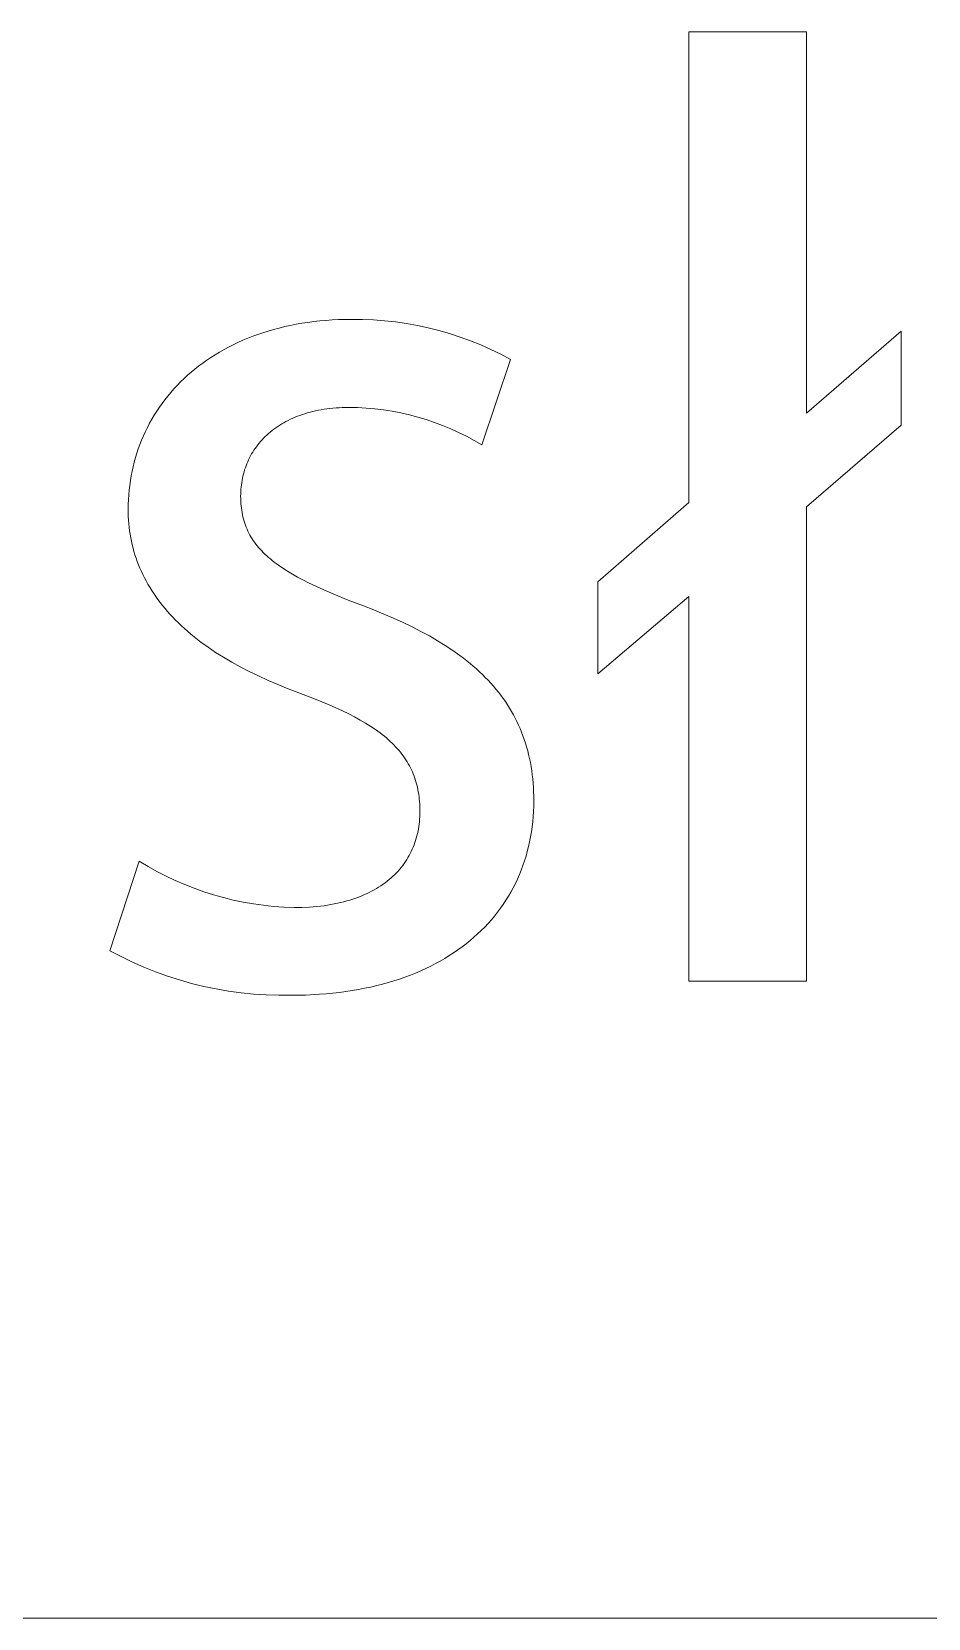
# Model space of a CAD drawing. Header units: millimetres. Extents: x -1576 to 3664, y -445 to 3215.
# Drawn here: x 2671.5 to 2706.7, y -445.4 to -383.2 of the extents above; entities that cross this region are included whole.
import ezdxf

# ---------------------------------------------------------------- set-up
doc = ezdxf.new("R2010")
doc.units = ezdxf.units.MM
doc.header["$MEASUREMENT"] = 0
doc.layers.add('Domyślny', color=7, linetype='Continuous', true_color=0x000000)

msp = doc.modelspace()

# ---------------------------------------------------------------- linework, layer by layer
at = {"layer": 'Domyślny', "color": 18, "lineweight": 15, "true_color": 0x000000}
for p, q in [((2697.317, -401.657), (2697.317, -383.197)), ((2697.317, -383.197), (2701.941, -383.197)), ((2701.941, -383.197), (2701.941, -398.15)), ((2680.212, -395.14), (2680.413, -395.067)), ((2680.413, -395.067), (2680.616, -394.998)), ((2680.616, -394.998), (2680.824, -394.933)), ((2680.824, -394.933), (2681.034, -394.872)), ((2681.034, -394.872), (2681.249, -394.815)), ((2681.249, -394.815), (2681.467, -394.762)), ((2681.467, -394.762), (2681.688, -394.714)), ((2681.688, -394.714), (2681.913, -394.67)), ((2681.913, -394.67), (2682.141, -394.63)), ((2682.141, -394.63), (2682.372, -394.595)), ((2682.372, -394.595), (2682.607, -394.564)), ((2682.607, -394.564), (2682.845, -394.538)), ((2682.845, -394.538), (2683.087, -394.516)), ((2683.087, -394.516), (2683.332, -394.499)), ((2683.332, -394.499), (2683.58, -394.487)), ((2683.58, -394.487), (2683.831, -394.48)), ((2683.831, -394.48), (2684.085, -394.477)), ((2684.085, -394.477), (2684.519, -394.48)), ((2684.519, -394.48), (2684.953, -394.498)), ((2684.953, -394.498), (2685.386, -394.53)), ((2685.386, -394.53), (2685.818, -394.577)), ((2685.818, -394.577), (2686.247, -394.639)), ((2686.247, -394.639), (2686.675, -394.716)), ((2686.675, -394.716), (2687.099, -394.808)), ((2687.099, -394.808), (2687.52, -394.913)), ((2687.52, -394.913), (2687.937, -395.034)), ((2687.937, -395.034), (2688.35, -395.168)), ((2701.941, -398.15), (2705.657, -394.94)), ((2705.657, -394.94), (2705.657, -398.621)), ((2678.914, -395.758), (2679.088, -395.659)), ((2679.088, -395.659), (2679.266, -395.563)), ((2679.266, -395.563), (2679.448, -395.471)), ((2679.448, -395.471), (2679.634, -395.383)), ((2679.634, -395.383), (2679.823, -395.298)), ((2679.823, -395.298), (2680.016, -395.217)), ((2680.016, -395.217), (2680.212, -395.14)), ((2688.35, -395.168), (2688.758, -395.317)), ((2688.758, -395.317), (2689.161, -395.479)), ((2689.161, -395.479), (2689.558, -395.655)), ((2689.558, -395.655), (2689.948, -395.845)), ((2677.948, -396.424), (2678.099, -396.305)), ((2678.099, -396.305), (2678.254, -396.189)), ((2678.254, -396.189), (2678.413, -396.076)), ((2678.413, -396.076), (2678.576, -395.967)), ((2678.576, -395.967), (2678.743, -395.861)), ((2678.743, -395.861), (2678.914, -395.758)), ((2690.332, -396.048), (2689.198, -399.398)), ((2689.948, -395.845), (2690.332, -396.048)), ((2677.252, -397.065), (2677.383, -396.931)), ((2677.383, -396.931), (2677.518, -396.8)), ((2677.518, -396.8), (2677.657, -396.671)), ((2677.657, -396.671), (2677.801, -396.546)), ((2677.801, -396.546), (2677.948, -396.424)), ((2676.768, -397.629), (2676.883, -397.484)), ((2676.883, -397.484), (2677.002, -397.341)), ((2677.002, -397.341), (2677.125, -397.202)), ((2677.125, -397.202), (2677.252, -397.065)), ((2676.351, -398.233), (2676.449, -398.079)), ((2676.449, -398.079), (2676.551, -397.926)), ((2676.551, -397.926), (2676.657, -397.776)), ((2676.657, -397.776), (2676.768, -397.629)), ((2682.262, -398.175), (2682.162, -398.207)), ((2682.363, -398.145), (2682.262, -398.175)), ((2682.467, -398.116), (2682.363, -398.145)), ((2682.572, -398.09), (2682.467, -398.116)), ((2682.679, -398.065), (2682.572, -398.09)), ((2682.788, -398.042), (2682.679, -398.065)), ((2682.899, -398.022), (2682.788, -398.042)), ((2683.012, -398.003), (2682.899, -398.022)), ((2683.126, -397.987), (2683.012, -398.003)), ((2683.243, -397.972), (2683.126, -397.987)), ((2683.361, -397.96), (2683.243, -397.972)), ((2683.481, -397.95), (2683.361, -397.96)), ((2683.603, -397.942), (2683.481, -397.95)), ((2683.727, -397.937), (2683.603, -397.942)), ((2683.853, -397.933), (2683.727, -397.937)), ((2683.981, -397.932), (2683.853, -397.933)), ((2684.323, -397.938), (2683.981, -397.932)), ((2684.666, -397.956), (2684.323, -397.938)), ((2685.007, -397.986), (2684.666, -397.956)), ((2685.348, -398.027), (2685.007, -397.986)), ((2685.687, -398.08), (2685.348, -398.027)), ((2686.024, -398.144), (2685.687, -398.08)), ((2686.358, -398.22), (2686.024, -398.144)), ((2676.003, -398.875), (2676.083, -398.712)), ((2676.083, -398.712), (2676.168, -398.55)), ((2676.168, -398.55), (2676.257, -398.391)), ((2676.257, -398.391), (2676.351, -398.233)), ((2681.044, -398.784), (2680.972, -398.84)), ((2681.118, -398.73), (2681.044, -398.784)), ((2681.195, -398.678), (2681.118, -398.73)), ((2681.273, -398.627), (2681.195, -398.678)), ((2681.353, -398.577), (2681.273, -398.627)), ((2681.435, -398.529), (2681.353, -398.577)), ((2681.519, -398.483), (2681.435, -398.529)), ((2681.605, -398.438), (2681.519, -398.483)), ((2681.693, -398.396), (2681.605, -398.438)), ((2681.783, -398.354), (2681.693, -398.396)), ((2681.875, -398.315), (2681.783, -398.354)), ((2681.969, -398.277), (2681.875, -398.315)), ((2682.065, -398.241), (2681.969, -398.277)), ((2682.162, -398.207), (2682.065, -398.241)), ((2686.69, -398.307), (2686.358, -398.22)), ((2687.018, -398.405), (2686.69, -398.307)), ((2687.343, -398.515), (2687.018, -398.405)), ((2687.664, -398.635), (2687.343, -398.515)), ((2687.981, -398.767), (2687.664, -398.635)), ((2688.293, -398.909), (2687.981, -398.767)), ((2705.657, -398.621), (2701.941, -401.832)), ((2675.725, -399.551), (2675.787, -399.379)), ((2675.787, -399.379), (2675.855, -399.209)), ((2675.855, -399.209), (2675.927, -399.041)), ((2675.927, -399.041), (2676.003, -398.875)), ((2680.412, -399.401), (2680.36, -399.47)), ((2680.466, -399.334), (2680.412, -399.401)), ((2680.522, -399.267), (2680.466, -399.334)), ((2680.58, -399.202), (2680.522, -399.267)), ((2680.64, -399.138), (2680.58, -399.202)), ((2680.703, -399.076), (2680.64, -399.138)), ((2680.767, -399.015), (2680.703, -399.076)), ((2680.833, -398.955), (2680.767, -399.015)), ((2680.901, -398.897), (2680.833, -398.955)), ((2680.972, -398.84), (2680.901, -398.897)), ((2688.6, -399.062), (2688.293, -398.909)), ((2688.902, -399.225), (2688.6, -399.062)), ((2689.198, -399.398), (2688.902, -399.225)), ((2675.563, -400.076), (2675.612, -399.899)), ((2675.612, -399.899), (2675.666, -399.724)), ((2675.666, -399.724), (2675.725, -399.551)), ((2680.053, -399.982), (2680.018, -400.06)), ((2680.091, -399.906), (2680.053, -399.982)), ((2680.13, -399.831), (2680.091, -399.906)), ((2680.172, -399.756), (2680.13, -399.831)), ((2680.216, -399.683), (2680.172, -399.756)), ((2680.262, -399.611), (2680.216, -399.683)), ((2680.31, -399.54), (2680.262, -399.611)), ((2680.36, -399.47), (2680.31, -399.54)), ((2675.412, -400.801), (2675.443, -400.617)), ((2675.443, -400.617), (2675.478, -400.435)), ((2675.478, -400.435), (2675.518, -400.255)), ((2675.518, -400.255), (2675.563, -400.076)), ((2679.829, -400.625), (2679.81, -400.709)), ((2679.849, -400.542), (2679.829, -400.625)), ((2679.872, -400.459), (2679.849, -400.542)), ((2679.897, -400.378), (2679.872, -400.459)), ((2679.924, -400.297), (2679.897, -400.378)), ((2679.953, -400.217), (2679.924, -400.297)), ((2679.984, -400.138), (2679.953, -400.217)), ((2680.018, -400.06), (2679.984, -400.138)), ((2675.348, -401.359), (2675.364, -401.171)), ((2675.364, -401.171), (2675.386, -400.985)), ((2675.386, -400.985), (2675.412, -400.801)), ((2679.745, -401.227), (2679.742, -401.316)), ((2679.75, -401.139), (2679.745, -401.227)), ((2679.758, -401.052), (2679.75, -401.139)), ((2679.768, -400.965), (2679.758, -401.052)), ((2679.78, -400.879), (2679.768, -400.965)), ((2679.794, -400.794), (2679.78, -400.879)), ((2679.81, -400.709), (2679.794, -400.794)), ((2675.326, -401.928), (2675.328, -401.737)), ((2675.328, -401.737), (2675.336, -401.547)), ((2675.336, -401.547), (2675.348, -401.359)), ((2679.742, -401.316), (2679.74, -401.404)), ((2679.74, -401.404), (2679.742, -401.502)), ((2679.742, -401.502), (2679.745, -401.597)), ((2679.745, -401.597), (2679.75, -401.692)), ((2679.75, -401.692), (2679.758, -401.784)), ((2679.758, -401.784), (2679.768, -401.875)), ((2679.768, -401.875), (2679.78, -401.965)), ((2693.757, -404.763), (2697.317, -401.657)), ((2701.941, -401.832), (2701.941, -420.432)), ((2675.327, -402.07), (2675.326, -401.928)), ((2675.332, -402.211), (2675.327, -402.07)), ((2675.34, -402.351), (2675.332, -402.211)), ((2675.351, -402.491), (2675.34, -402.351)), ((2675.366, -402.63), (2675.351, -402.491)), ((2679.78, -401.965), (2679.795, -402.053)), ((2679.795, -402.053), (2679.811, -402.139)), ((2679.811, -402.139), (2679.83, -402.224)), ((2679.83, -402.224), (2679.852, -402.308)), ((2679.852, -402.308), (2679.875, -402.391)), ((2679.875, -402.391), (2679.901, -402.472)), ((2679.901, -402.472), (2679.929, -402.552)), ((2675.383, -402.768), (2675.366, -402.63)), ((2675.404, -402.905), (2675.383, -402.768)), ((2675.428, -403.041), (2675.404, -402.905)), ((2675.455, -403.177), (2675.428, -403.041)), ((2679.929, -402.552), (2679.959, -402.631)), ((2679.959, -402.631), (2679.992, -402.708)), ((2679.992, -402.708), (2680.027, -402.785)), ((2680.027, -402.785), (2680.064, -402.86)), ((2680.064, -402.86), (2680.104, -402.934)), ((2680.104, -402.934), (2680.145, -403.007)), ((2680.145, -403.007), (2680.19, -403.079)), ((2680.19, -403.079), (2680.236, -403.15)), ((2680.236, -403.15), (2680.285, -403.22)), ((2675.485, -403.311), (2675.455, -403.177)), ((2675.519, -403.445), (2675.485, -403.311)), ((2675.555, -403.578), (2675.519, -403.445)), ((2675.595, -403.71), (2675.555, -403.578)), ((2675.639, -403.842), (2675.595, -403.71)), ((2680.285, -403.22), (2680.336, -403.289)), ((2680.336, -403.289), (2680.39, -403.357)), ((2680.39, -403.357), (2680.446, -403.424)), ((2680.446, -403.424), (2680.504, -403.491)), ((2680.504, -403.491), (2680.565, -403.556)), ((2680.565, -403.556), (2680.628, -403.621)), ((2680.628, -403.621), (2680.694, -403.685)), ((2680.694, -403.685), (2680.762, -403.749)), ((2680.762, -403.749), (2680.832, -403.811)), ((2675.685, -403.972), (2675.639, -403.842)), ((2675.735, -404.101), (2675.685, -403.972)), ((2675.788, -404.23), (2675.735, -404.101)), ((2675.844, -404.358), (2675.788, -404.23)), ((2675.903, -404.484), (2675.844, -404.358)), ((2680.832, -403.811), (2680.905, -403.873)), ((2680.905, -403.873), (2680.98, -403.935)), ((2680.98, -403.935), (2681.058, -403.996)), ((2681.058, -403.996), (2681.138, -404.056)), ((2681.138, -404.056), (2681.221, -404.116)), ((2681.221, -404.116), (2681.393, -404.234)), ((2681.393, -404.234), (2681.576, -404.351)), ((2681.576, -404.351), (2681.768, -404.466)), ((2675.966, -404.61), (2675.903, -404.484)), ((2676.032, -404.735), (2675.966, -404.61)), ((2676.101, -404.859), (2676.032, -404.735)), ((2676.174, -404.982), (2676.101, -404.859)), ((2676.25, -405.104), (2676.174, -404.982)), ((2681.768, -404.466), (2681.97, -404.58)), ((2681.97, -404.58), (2682.183, -404.693)), ((2682.183, -404.693), (2682.405, -404.805)), ((2682.405, -404.805), (2682.881, -405.029)), ((2682.881, -405.029), (2683.398, -405.254)), ((2693.757, -408.375), (2693.757, -404.763)), ((2676.329, -405.225), (2676.25, -405.104)), ((2676.411, -405.346), (2676.329, -405.225)), ((2676.497, -405.465), (2676.411, -405.346)), ((2676.586, -405.583), (2676.497, -405.465)), ((2676.678, -405.7), (2676.586, -405.583)), ((2683.398, -405.254), (2683.956, -405.482)), ((2683.956, -405.482), (2684.556, -405.714)), ((2697.317, -405.339), (2693.757, -408.375)), ((2697.317, -420.432), (2697.317, -405.339)), ((2676.774, -405.816), (2676.678, -405.7)), ((2676.873, -405.932), (2676.774, -405.816)), ((2676.975, -406.046), (2676.873, -405.932)), ((2677.08, -406.159), (2676.975, -406.046)), ((2677.189, -406.271), (2677.08, -406.159)), ((2677.301, -406.382), (2677.189, -406.271)), ((2684.556, -405.714), (2684.964, -405.871)), ((2684.964, -405.871), (2685.359, -406.032)), ((2685.359, -406.032), (2685.741, -406.196)), ((2685.741, -406.196), (2686.111, -406.364)), ((2677.417, -406.492), (2677.301, -406.382)), ((2677.536, -406.601), (2677.417, -406.492)), ((2677.658, -406.709), (2677.536, -406.601)), ((2677.784, -406.816), (2677.658, -406.709)), ((2677.913, -406.922), (2677.784, -406.816)), ((2686.111, -406.364), (2686.468, -406.536)), ((2686.468, -406.536), (2686.812, -406.712)), ((2686.812, -406.712), (2687.144, -406.893)), ((2687.144, -406.893), (2687.463, -407.078)), ((2678.18, -407.13), (2677.913, -406.922)), ((2678.462, -407.334), (2678.18, -407.13)), ((2678.757, -407.534), (2678.462, -407.334)), ((2687.463, -407.078), (2687.769, -407.268)), ((2687.769, -407.268), (2688.062, -407.462)), ((2688.062, -407.462), (2688.343, -407.662)), ((2679.065, -407.729), (2678.757, -407.534)), ((2679.388, -407.919), (2679.065, -407.729)), ((2679.723, -408.104), (2679.388, -407.919)), ((2680.073, -408.285), (2679.723, -408.104)), ((2688.343, -407.662), (2688.479, -407.764)), ((2688.479, -407.764), (2688.611, -407.867)), ((2688.611, -407.867), (2688.74, -407.972)), ((2688.74, -407.972), (2688.866, -408.078)), ((2688.866, -408.078), (2688.988, -408.185)), ((2680.436, -408.462), (2680.073, -408.285)), ((2680.813, -408.633), (2680.436, -408.462)), ((2681.203, -408.799), (2680.813, -408.633)), ((2688.988, -408.185), (2689.108, -408.294)), ((2689.108, -408.294), (2689.224, -408.404)), ((2689.224, -408.404), (2689.337, -408.516)), ((2689.337, -408.516), (2689.447, -408.629)), ((2689.447, -408.629), (2689.553, -408.744)), ((2689.553, -408.744), (2689.657, -408.86)), ((2681.608, -408.96), (2681.203, -408.799)), ((2682.026, -409.117), (2681.608, -408.96)), ((2682.643, -409.352), (2682.026, -409.117)), ((2683.212, -409.588), (2682.643, -409.352)), ((2689.657, -408.86), (2689.757, -408.978)), ((2689.757, -408.978), (2689.853, -409.097)), ((2689.853, -409.097), (2689.947, -409.219)), ((2689.947, -409.219), (2690.037, -409.341)), ((2690.037, -409.341), (2690.124, -409.466)), ((2683.479, -409.706), (2683.212, -409.588)), ((2683.734, -409.825), (2683.479, -409.706)), ((2683.978, -409.945), (2683.734, -409.825)), ((2684.211, -410.066), (2683.978, -409.945)), ((2690.124, -409.466), (2690.208, -409.592)), ((2690.208, -409.592), (2690.289, -409.72)), ((2690.289, -409.72), (2690.366, -409.849)), ((2690.366, -409.849), (2690.44, -409.98)), ((2690.44, -409.98), (2690.511, -410.113)), ((2684.432, -410.188), (2684.211, -410.066)), ((2684.642, -410.312), (2684.432, -410.188)), ((2684.842, -410.437), (2684.642, -410.312)), ((2685.031, -410.564), (2684.842, -410.437)), ((2685.121, -410.629), (2685.031, -410.564)), ((2685.209, -410.693), (2685.121, -410.629)), ((2690.511, -410.113), (2690.578, -410.248)), ((2690.578, -410.248), (2690.643, -410.385)), ((2690.643, -410.385), (2690.704, -410.523)), ((2690.704, -410.523), (2690.761, -410.664)), ((2685.294, -410.759), (2685.209, -410.693)), ((2685.377, -410.825), (2685.294, -410.759)), ((2685.457, -410.891), (2685.377, -410.825)), ((2685.534, -410.959), (2685.457, -410.891)), ((2685.609, -411.027), (2685.534, -410.959)), ((2685.682, -411.095), (2685.609, -411.027)), ((2685.752, -411.164), (2685.682, -411.095)), ((2685.819, -411.234), (2685.752, -411.164)), ((2685.884, -411.305), (2685.819, -411.234)), ((2690.761, -410.664), (2690.816, -410.806)), ((2690.816, -410.806), (2690.867, -410.95)), ((2690.867, -410.95), (2690.915, -411.096)), ((2690.915, -411.096), (2690.959, -411.244)), ((2690.959, -411.244), (2691.001, -411.394)), ((2685.947, -411.377), (2685.884, -411.305)), ((2686.007, -411.449), (2685.947, -411.377)), ((2686.064, -411.522), (2686.007, -411.449)), ((2686.12, -411.596), (2686.064, -411.522)), ((2686.172, -411.671), (2686.12, -411.596)), ((2686.223, -411.747), (2686.172, -411.671)), ((2686.271, -411.823), (2686.223, -411.747)), ((2686.317, -411.901), (2686.271, -411.823)), ((2691.001, -411.394), (2691.039, -411.546)), ((2691.039, -411.546), (2691.074, -411.7)), ((2691.074, -411.7), (2691.105, -411.856)), ((2691.105, -411.856), (2691.133, -412.014)), ((2686.36, -411.98), (2686.317, -411.901)), ((2686.402, -412.059), (2686.36, -411.98)), ((2686.441, -412.14), (2686.402, -412.059)), ((2686.477, -412.221), (2686.441, -412.14)), ((2686.512, -412.304), (2686.477, -412.221)), ((2686.544, -412.388), (2686.512, -412.304)), ((2686.574, -412.473), (2686.544, -412.388)), ((2686.602, -412.559), (2686.574, -412.473)), ((2691.133, -412.014), (2691.158, -412.175)), ((2691.158, -412.175), (2691.18, -412.337)), ((2691.18, -412.337), (2691.198, -412.501)), ((2686.627, -412.646), (2686.602, -412.559)), ((2686.651, -412.735), (2686.627, -412.646)), ((2686.672, -412.824), (2686.651, -412.735)), ((2686.692, -412.915), (2686.672, -412.824)), ((2686.709, -413.007), (2686.692, -412.915)), ((2686.724, -413.101), (2686.709, -413.007)), ((2686.737, -413.196), (2686.724, -413.101)), ((2691.198, -412.501), (2691.213, -412.668)), ((2691.213, -412.668), (2691.224, -412.837)), ((2691.224, -412.837), (2691.233, -413.008)), ((2691.233, -413.008), (2691.238, -413.181)), ((2686.748, -413.292), (2686.737, -413.196)), ((2686.757, -413.389), (2686.748, -413.292)), ((2686.764, -413.488), (2686.757, -413.389)), ((2686.768, -413.588), (2686.764, -413.488)), ((2686.771, -413.69), (2686.768, -413.588)), ((2686.772, -413.793), (2686.771, -413.69)), ((2691.237, -413.565), (2691.229, -413.77)), ((2691.239, -413.357), (2691.237, -413.565)), ((2691.238, -413.181), (2691.239, -413.357)), ((2686.716, -414.458), (2686.731, -414.365)), ((2686.731, -414.365), (2686.743, -414.272)), ((2686.743, -414.272), (2686.754, -414.177)), ((2686.754, -414.177), (2686.762, -414.082)), ((2686.762, -414.082), (2686.768, -413.987)), ((2686.768, -413.987), (2686.771, -413.89)), ((2686.771, -413.89), (2686.772, -413.793)), ((2691.199, -414.176), (2691.176, -414.375)), ((2691.216, -413.974), (2691.199, -414.176)), ((2691.229, -413.77), (2691.216, -413.974)), ((2686.576, -414.998), (2686.605, -414.91)), ((2686.605, -414.91), (2686.632, -414.822)), ((2686.632, -414.822), (2686.656, -414.732)), ((2686.656, -414.732), (2686.679, -414.642)), ((2686.679, -414.642), (2686.698, -414.55)), ((2686.698, -414.55), (2686.716, -414.458)), ((2691.078, -414.962), (2691.035, -415.153)), ((2691.115, -414.769), (2691.078, -414.962)), ((2691.148, -414.573), (2691.115, -414.769)), ((2691.176, -414.375), (2691.148, -414.573)), ((2686.257, -415.662), (2686.305, -415.583)), ((2686.305, -415.583), (2686.351, -415.503)), ((2686.351, -415.503), (2686.395, -415.421)), ((2686.395, -415.421), (2686.436, -415.339)), ((2686.436, -415.339), (2686.474, -415.255)), ((2686.474, -415.255), (2686.511, -415.171)), ((2686.511, -415.171), (2686.545, -415.085)), ((2686.545, -415.085), (2686.576, -414.998)), ((2690.935, -415.529), (2690.877, -415.713)), ((2690.987, -415.342), (2690.935, -415.529)), ((2691.035, -415.153), (2690.987, -415.342)), ((2674.61, -419.237), (2675.762, -415.73)), ((2675.762, -415.73), (2676.106, -415.936)), ((2676.106, -415.936), (2676.456, -416.13)), ((2676.456, -416.13), (2676.813, -416.313)), ((2685.784, -416.25), (2685.852, -416.181)), ((2685.852, -416.181), (2685.917, -416.111)), ((2685.917, -416.111), (2685.98, -416.04)), ((2685.98, -416.04), (2686.04, -415.967)), ((2686.04, -415.967), (2686.098, -415.893)), ((2686.098, -415.893), (2686.153, -415.817)), ((2686.153, -415.817), (2686.206, -415.74)), ((2686.206, -415.74), (2686.257, -415.662)), ((2690.748, -416.074), (2690.676, -416.251)), ((2690.815, -415.895), (2690.748, -416.074)), ((2690.877, -415.713), (2690.815, -415.895)), ((2676.813, -416.313), (2677.176, -416.483)), ((2677.176, -416.483), (2677.544, -416.642)), ((2677.544, -416.642), (2677.917, -416.788)), ((2677.917, -416.788), (2678.295, -416.922)), ((2684.877, -416.905), (2684.972, -416.854)), ((2684.972, -416.854), (2685.064, -416.801)), ((2685.064, -416.801), (2685.154, -416.746)), ((2685.154, -416.746), (2685.241, -416.689)), ((2685.241, -416.689), (2685.326, -416.631)), ((2685.326, -416.631), (2685.409, -416.572)), ((2685.409, -416.572), (2685.489, -416.51)), ((2685.489, -416.51), (2685.566, -416.448)), ((2685.566, -416.448), (2685.641, -416.383)), ((2685.641, -416.383), (2685.714, -416.317)), ((2685.714, -416.317), (2685.784, -416.25)), ((2690.432, -416.767), (2690.342, -416.933)), ((2690.519, -416.597), (2690.432, -416.767)), ((2690.6, -416.425), (2690.519, -416.597)), ((2690.676, -416.251), (2690.6, -416.425)), ((2678.295, -416.922), (2678.677, -417.043)), ((2678.677, -417.043), (2679.063, -417.151)), ((2679.063, -417.151), (2679.452, -417.247)), ((2679.452, -417.247), (2679.844, -417.329)), ((2679.844, -417.329), (2680.239, -417.399)), ((2680.239, -417.399), (2680.636, -417.455)), ((2680.636, -417.455), (2681.034, -417.498)), ((2682.875, -417.486), (2683.013, -417.469)), ((2683.013, -417.469), (2683.149, -417.449)), ((2683.149, -417.449), (2683.282, -417.427)), ((2683.282, -417.427), (2683.413, -417.403)), ((2683.413, -417.403), (2683.541, -417.376)), ((2683.541, -417.376), (2683.666, -417.348)), ((2683.666, -417.348), (2683.789, -417.317)), ((2683.789, -417.317), (2683.909, -417.285)), ((2683.909, -417.285), (2684.027, -417.25)), ((2684.027, -417.25), (2684.142, -417.214)), ((2684.142, -417.214), (2684.254, -417.175)), ((2684.254, -417.175), (2684.364, -417.135)), ((2684.364, -417.135), (2684.472, -417.093)), ((2684.472, -417.093), (2684.577, -417.049)), ((2684.577, -417.049), (2684.679, -417.003)), ((2684.679, -417.003), (2684.779, -416.955)), ((2684.779, -416.955), (2684.877, -416.905)), ((2690.041, -417.417), (2689.932, -417.572)), ((2690.146, -417.258), (2690.041, -417.417)), ((2690.246, -417.097), (2690.146, -417.258)), ((2690.342, -416.933), (2690.246, -417.097)), ((2681.034, -417.498), (2681.434, -417.528)), ((2681.434, -417.528), (2681.834, -417.545)), ((2681.834, -417.545), (2682.145, -417.54)), ((2682.145, -417.54), (2682.445, -417.525)), ((2682.445, -417.525), (2682.734, -417.501)), ((2682.734, -417.501), (2682.875, -417.486)), ((2689.576, -418.021), (2689.448, -418.165)), ((2689.699, -417.875), (2689.576, -418.021)), ((2689.818, -417.725), (2689.699, -417.875)), ((2689.932, -417.572), (2689.818, -417.725)), ((2688.892, -418.71), (2688.742, -418.838)), ((2689.038, -418.578), (2688.892, -418.71)), ((2689.179, -418.444), (2689.038, -418.578)), ((2689.316, -418.306), (2689.179, -418.444)), ((2689.448, -418.165), (2689.316, -418.306)), ((2675.048, -419.467), (2674.61, -419.237)), ((2688.097, -419.318), (2687.926, -419.429)), ((2688.265, -419.203), (2688.097, -419.318)), ((2688.428, -419.085), (2688.265, -419.203)), ((2688.587, -418.963), (2688.428, -419.085)), ((2688.742, -418.838), (2688.587, -418.963)), ((2675.493, -419.682), (2675.048, -419.467)), ((2675.946, -419.88), (2675.493, -419.682)), ((2676.405, -420.064), (2675.946, -419.88)), ((2687.002, -419.934), (2686.804, -420.023)), ((2687.195, -419.84), (2687.002, -419.934)), ((2687.384, -419.743), (2687.195, -419.84)), ((2687.569, -419.642), (2687.384, -419.743)), ((2687.749, -419.537), (2687.569, -419.642)), ((2687.926, -419.429), (2687.749, -419.537)), ((2676.87, -420.231), (2676.405, -420.064)), ((2677.341, -420.381), (2676.87, -420.231)), ((2677.816, -420.515), (2677.341, -420.381)), ((2678.296, -420.633), (2677.816, -420.515)), ((2685.307, -420.546), (2685.077, -420.605)), ((2685.533, -420.483), (2685.307, -420.546)), ((2685.755, -420.416), (2685.533, -420.483)), ((2685.973, -420.345), (2685.755, -420.416)), ((2686.187, -420.271), (2685.973, -420.345)), ((2686.397, -420.192), (2686.187, -420.271)), ((2686.603, -420.11), (2686.397, -420.192)), ((2686.804, -420.023), (2686.603, -420.11)), ((2701.941, -420.432), (2697.317, -420.432)), ((2678.78, -420.734), (2678.296, -420.633)), ((2679.267, -420.818), (2678.78, -420.734)), ((2679.757, -420.885), (2679.267, -420.818)), ((2680.248, -420.935), (2679.757, -420.885)), ((2680.741, -420.968), (2680.248, -420.935)), ((2681.235, -420.984), (2680.741, -420.968)), ((2681.73, -420.982), (2681.235, -420.984)), ((2682.287, -420.973), (2681.73, -420.982)), ((2682.828, -420.945), (2682.287, -420.973)), ((2683.094, -420.925), (2682.828, -420.945)), ((2683.355, -420.9), (2683.094, -420.925)), ((2683.613, -420.871), (2683.355, -420.9)), ((2683.867, -420.837), (2683.613, -420.871)), ((2684.116, -420.799), (2683.867, -420.837)), ((2684.362, -420.757), (2684.116, -420.799)), ((2684.605, -420.71), (2684.362, -420.757)), ((2684.843, -420.66), (2684.605, -420.71)), ((2685.077, -420.605), (2684.843, -420.66)), ((3659.287, -445.414), (-1575.678, -445.414)), ((3659.287, -445.414), (1684.044, -445.414))]:
    msp.add_line(p, q, dxfattribs=at)

doc.saveas('drawing.dxf')
